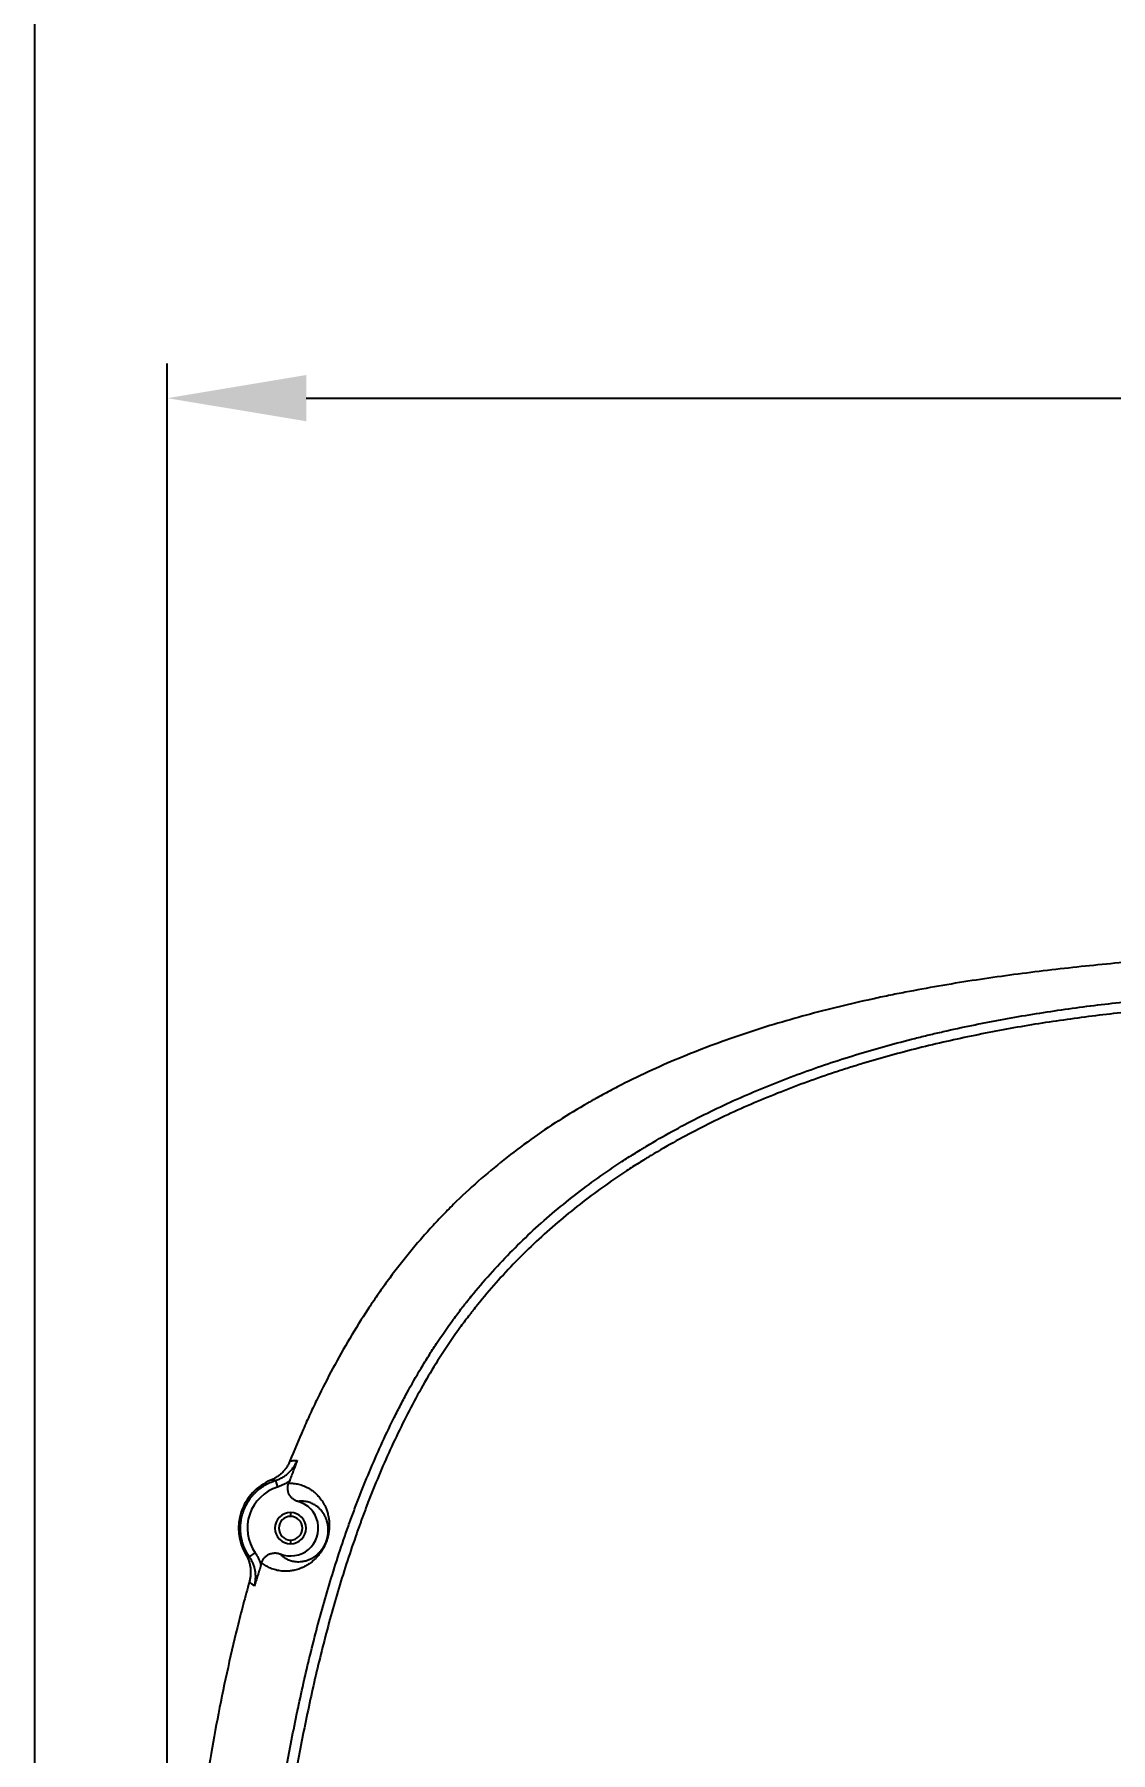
# Model space of a CAD drawing. Extents: x 2759 to 9191, y -64 to 2464.
# Drawn here: x 2896.6 to 3051.6, y 1766.4 to 2013.9 of the extents above; entities that cross this region are included whole.
import ezdxf

# ---------------------------------------------------------------- set-up
doc = ezdxf.new("R2010")
doc.units = 0
doc.header["$LTSCALE"] = 20
doc.header["$MEASUREMENT"] = 0
doc.layers.get('0').update_dxf_attribs({"linetype": 'CONTINUOUS'})
doc.layers.get('DEFPOINTS').update_dxf_attribs({"linetype": 'CONTINUOUS'})
doc.layers.add('6', color=6, linetype='CONTINUOUS')
doc.styles.get("Standard").update_dxf_attribs({"font": 'NanumGothic.ttf'})
doc.dimstyles.get("Standard").update_dxf_attribs({"dimtxt": 2.7, "dimasz": 2.5, "dimexe": 1.5, "dimexo": 1.5, "dimgap": 1.5, "dimtad": 1, "dimdec": 0, "dimlfac": 10, "dimzin": 0, "dimdsep": 46, "dimtxsty": 'Standard', "dimcen": 0, "dimclrt": 2, "dimadec": 0, "dimazin": 0, "dimtfac": 1, "dimtdec": 0, "dimtmove": 0, "dimatfit": 3, "dimfxl": 0, "dimtolj": 1, "dimtzin": 0, "dimarcsym": 0})

# ---------------------------------------------------------------- blocks, each defined once
blk = doc.blocks.new('*D41')
at = {"color": 3, "lineweight": -2}
for p, q in [((2915.78, 1685.19), (2915.78, 1966.5)), ((3600.37, 1685.19), (3600.37, 1966.5)), ((2935.78, 1961.5), (3580.37, 1961.5))]:
    blk.add_line(p, q, dxfattribs=at)
at = {"color": 3}
for points in [[(2935.78, 1964.83), (2935.78, 1958.17), (2915.78, 1961.5)], [(3580.37, 1964.83), (3580.37, 1958.17), (3600.37, 1961.5)]]:
    blk.add_solid(points, dxfattribs=at)
at = {"layer": 'DEFPOINTS', "color": 0}
for p in [(3600.37, 1961.5), (2915.78, 1683.69), (3600.37, 1683.69)]:
    blk.add_point(p, dxfattribs=at)
at = {"color": 2, "insert": (3258.08, 1985.11), "char_height": 25, "attachment_point": 5}
blk.add_mtext('\\A1;685', dxfattribs=at)

msp = doc.modelspace()

# ---------------------------------------------------------------- linework, layer by layer
at = {"color": 7, "linetype": 'Continuous'}
for p, q in [((2931.35, 1805.57), (2931.65, 1804.61)), ((2933.53, 1800.94), (2933.53, 1800.39)), ((2927.61, 1794.56), (2928.43, 1795.13)), ((2933.53, 1796.99), (2933.53, 1796.44))]:
    msp.add_line(p, q, dxfattribs=at)
for radius, start, end in [(7.48, 112.3522, 210.5285), (6.22, 107.5692, 214.8421), (4, 247.9014, 74.5737), (2.25, 90, 270), (1.7, 90, 270), (2.25, 270, 90), (1.7, 270, 90)]:
    msp.add_arc((2933.53, 1798.69), radius, start, end, dxfattribs=at)
for points, knots in [([(3060.73, 1880.8), (3057.48, 1880.55), (3054.24, 1880.28), (3047.77, 1879.65), (3044.54, 1879.3), (3038.09, 1878.51), (3034.87, 1878.07), (3030.05, 1877.33), (3028.44, 1877.06), (3025.24, 1876.51), (3023.64, 1876.21), (3021.24, 1875.75), (3020.45, 1875.59), (3019.25, 1875.34), (3018.85, 1875.26), (3018.05, 1875.09), (3016.06, 1874.66), (3014.08, 1874.2), (3010.93, 1873.44), (3009.36, 1873.03), (3006.23, 1872.18), (3004.68, 1871.74), (3000.04, 1870.33), (2996.98, 1869.3), (2992.44, 1867.6), (2990.94, 1867), (2987.95, 1865.76), (2986.47, 1865.11), (2983.53, 1863.74), (2982.07, 1863.03), (2979.9, 1861.91), (2979.18, 1861.53), (2978.1, 1860.94), (2977.74, 1860.74), (2977.21, 1860.44), (2977.03, 1860.34), (2976.67, 1860.14), (2975.07, 1859.23), (2973.51, 1858.28), (2970.77, 1856.53), (2969.43, 1855.62), (2966.8, 1853.74), (2965.51, 1852.77), (2962.98, 1850.77), (2961.75, 1849.74), (2959.33, 1847.6), (2958.15, 1846.5), (2956.43, 1844.8), (2955.86, 1844.22), (2954.74, 1843.05), (2954.18, 1842.46), (2953.09, 1841.25), (2952.55, 1840.64), (2951.75, 1839.71), (2951.49, 1839.4), (2950.97, 1838.77), (2950.71, 1838.45), (2949.41, 1836.86), (2948.41, 1835.56), (2947.2, 1833.9), (2946.96, 1833.57), (2946.49, 1832.9), (2945.78, 1831.89), (2945.09, 1830.87), (2943.75, 1828.82), (2942.88, 1827.44), (2941.21, 1824.63), (2940.41, 1823.2), (2938.86, 1820.32), (2938.12, 1818.86), (2937.23, 1817.02), (2937.05, 1816.65), (2936.7, 1815.91), (2936.18, 1814.79), (2935.67, 1813.67), (2934.68, 1811.42), (2934.05, 1809.91), (2933.44, 1808.38)], [0, 0, 0, 0, 0.0625, 0.0625, 0.125, 0.125, 0.1875, 0.1875, 0.21875, 0.21875, 0.25, 0.25, 0.265625, 0.265625, 0.273437, 0.273437, 0.28125, 0.3125, 0.3125, 0.34375, 0.34375, 0.375, 0.375, 0.4375, 0.4375, 0.46875, 0.46875, 0.5, 0.5, 0.53125, 0.53125, 0.546875, 0.546875, 0.554687, 0.554687, 0.558594, 0.558594, 0.5625, 0.59375, 0.59375, 0.625, 0.625, 0.65625, 0.65625, 0.6875, 0.6875, 0.71875, 0.71875, 0.734375, 0.734375, 0.75, 0.75, 0.765625, 0.765625, 0.773437, 0.773437, 0.78125, 0.78125, 0.8125, 0.8125, 0.820312, 0.820312, 0.828125, 0.84375, 0.84375, 0.875, 0.875, 0.90625, 0.90625, 0.9375, 0.9375, 0.945312, 0.945312, 0.953125, 0.96875, 0.96875, 1, 1, 1, 1]), ([(3060.73, 1492.22), (3057.93, 1492.43), (3055.15, 1492.69), (3049.6, 1493.31), (3046.84, 1493.66), (3041.33, 1494.46), (3038.59, 1494.91), (3033.13, 1495.92), (3030.41, 1496.48), (3025, 1497.71), (3022.31, 1498.38), (3016.95, 1499.85), (3014.29, 1500.66), (3010.32, 1501.97), (3009, 1502.42), (3006.37, 1503.37), (3005.06, 1503.86), (3003.1, 1504.63), (3002.12, 1505.02), (3001.14, 1505.43), (3000.66, 1505.63), (3000.49, 1505.7), (3000.17, 1505.84), (2998.71, 1506.46), (2997.27, 1507.1), (2994.72, 1508.29), (2992.2, 1509.51), (2988.5, 1511.47), (2986.08, 1512.86), (2983.69, 1514.3), (2982.5, 1515.04), (2980.17, 1516.57), (2979.01, 1517.36), (2976.73, 1518.98), (2975.61, 1519.82), (2973.94, 1521.11), (2973.11, 1521.77), (2972.16, 1522.55), (2971.75, 1522.89), (2971.48, 1523.12), (2971.35, 1523.23), (2970.14, 1524.26), (2969.09, 1525.2), (2967.04, 1527.11), (2966.04, 1528.08), (2964.09, 1530.07), (2963.14, 1531.09), (2961.29, 1533.16), (2960.39, 1534.22), (2958.64, 1536.38), (2957.79, 1537.48), (2956.15, 1539.72), (2955.36, 1540.86), (2954.2, 1542.6), (2953.82, 1543.19), (2953.08, 1544.38), (2952.72, 1544.97), (2952, 1546.18), (2951.65, 1546.78), (2950.95, 1548.01), (2950.61, 1548.62), (2950.19, 1549.4), (2950.11, 1549.55), (2949.94, 1549.87), (2949.86, 1550.02), (2949.61, 1550.49), (2949.12, 1551.43), (2948.64, 1552.37), (2947.71, 1554.26), (2947.1, 1555.52), (2945.94, 1558.07), (2945.38, 1559.35), (2943.77, 1563.22), (2942.77, 1565.82), (2940.9, 1571.08), (2940.04, 1573.73), (2938.43, 1579.06), (2937.68, 1581.75), (2936.28, 1587.16), (2935.64, 1589.89), (2934.89, 1593.31), (2934.66, 1594.34), (2934.45, 1595.37), (2934.31, 1596.06), (2934.24, 1596.4), (2933.89, 1598.12), (2933.62, 1599.5), (2932.85, 1603.62), (2932.37, 1606.38), (2931.49, 1611.89), (2931.08, 1614.64), (2929.96, 1622.91), (2929.34, 1628.42), (2928.54, 1636.69), (2928.3, 1639.45), (2927.87, 1644.97), (2927.68, 1647.73), (2927.17, 1656.01), (2926.7, 1667.06), (2926.55, 1678.11), (2926.55, 1689.17), (2926.62, 1694.7), (2926.93, 1705.76), (2927.17, 1711.29), (2927.67, 1719.6), (2927.87, 1722.37), (2928.3, 1727.91), (2928.54, 1730.68), (2929.07, 1736.22), (2929.36, 1738.99), (2929.84, 1743.14), (2930.01, 1744.53), (2930.35, 1747.3), (2930.54, 1748.69), (2931.48, 1755.62), (2932.35, 1761.14), (2933.9, 1769.36), (2934.45, 1772.09), (2935.65, 1777.54), (2936.29, 1780.25), (2937.68, 1785.65), (2938.43, 1788.33), (2940.05, 1793.68), (2940.92, 1796.34), (2941.97, 1799.31), (2942.09, 1799.64), (2942.33, 1800.3), (2942.45, 1800.63), (2942.82, 1801.62), (2943.56, 1803.59), (2944.34, 1805.53), (2945.96, 1809.4), (2947.11, 1811.93), (2948.66, 1815.05), (2948.98, 1815.67), (2949.62, 1816.9), (2949.94, 1817.52), (2950.93, 1819.35), (2951.62, 1820.56), (2952.69, 1822.36), (2953.05, 1822.95), (2953.79, 1824.13), (2954.17, 1824.72), (2955.32, 1826.47), (2956.12, 1827.62), (2957.37, 1829.32), (2957.79, 1829.88), (2958.33, 1830.58), (2958.44, 1830.72), (2958.66, 1831), (2958.98, 1831.41), (2960.19, 1832.93), (2961.33, 1834.26), (2963.19, 1836.34), (2964.14, 1837.36), (2966.09, 1839.34), (2967.08, 1840.31), (2969.11, 1842.2), (2970.15, 1843.12), (2972.26, 1844.92), (2973.34, 1845.79), (2975.53, 1847.5), (2976.64, 1848.33), (2978.91, 1849.95), (2980.06, 1850.74), (2981.82, 1851.89), (2982.7, 1852.46), (2983.75, 1853.1), (2984.2, 1853.38), (2984.5, 1853.56), (2984.65, 1853.65), (2986, 1854.47), (2987.22, 1855.17), (2989.67, 1856.52), (2992.14, 1857.83), (2994.64, 1859.05), (2998.42, 1860.81), (3000.97, 1861.91), (3006.13, 1863.94), (3008.74, 1864.89), (3014.02, 1866.64), (3016.68, 1867.44), (3020.72, 1868.56), (3022.07, 1868.92), (3024.1, 1869.43), (3024.78, 1869.6), (3025.8, 1869.84), (3026.14, 1869.92), (3026.82, 1870.08), (3028.53, 1870.48), (3030.24, 1870.85), (3032.3, 1871.27), (3032.99, 1871.41), (3034.36, 1871.68), (3035.05, 1871.81), (3038.5, 1872.45), (3041.26, 1872.9), (3046.8, 1873.71), (3049.57, 1874.07), (3053.75, 1874.53), (3055.14, 1874.67), (3057.93, 1874.93), (3059.33, 1875.05), (3060.73, 1875.16)], [0, 0, 0, 0, 0.015625, 0.015625, 0.03125, 0.03125, 0.046875, 0.046875, 0.0625, 0.0625, 0.078125, 0.078125, 0.09375, 0.09375, 0.101562, 0.101562, 0.109375, 0.109375, 0.113281, 0.115234, 0.115234, 0.116211, 0.116211, 0.117187, 0.125, 0.125, 0.132812, 0.140625, 0.148437, 0.148437, 0.15625, 0.15625, 0.164062, 0.164062, 0.171875, 0.171875, 0.175781, 0.177734, 0.178711, 0.178711, 0.179687, 0.179687, 0.1875, 0.1875, 0.195312, 0.195312, 0.203125, 0.203125, 0.210937, 0.210937, 0.21875, 0.21875, 0.226562, 0.226562, 0.230469, 0.230469, 0.234375, 0.234375, 0.238281, 0.238281, 0.242187, 0.242187, 0.243164, 0.243164, 0.244141, 0.244141, 0.246094, 0.25, 0.25, 0.257812, 0.257812, 0.265625, 0.265625, 0.28125, 0.28125, 0.296875, 0.296875, 0.3125, 0.3125, 0.328125, 0.328125, 0.332031, 0.333984, 0.333984, 0.335937, 0.335937, 0.34375, 0.34375, 0.359375, 0.359375, 0.375, 0.375, 0.40625, 0.40625, 0.421875, 0.421875, 0.4375, 0.4375, 0.46875, 0.5, 0.5, 0.53125, 0.53125, 0.5625, 0.5625, 0.578125, 0.578125, 0.59375, 0.59375, 0.609375, 0.609375, 0.617187, 0.617187, 0.625, 0.625, 0.65625, 0.65625, 0.671875, 0.671875, 0.6875, 0.6875, 0.703125, 0.703125, 0.71875, 0.71875, 0.720703, 0.720703, 0.722656, 0.722656, 0.726562, 0.734375, 0.734375, 0.75, 0.75, 0.753906, 0.753906, 0.757812, 0.757812, 0.765625, 0.765625, 0.769531, 0.769531, 0.773437, 0.773437, 0.78125, 0.78125, 0.785156, 0.785156, 0.786133, 0.786133, 0.787109, 0.789062, 0.796875, 0.796875, 0.804687, 0.804687, 0.8125, 0.8125, 0.820312, 0.820312, 0.828125, 0.828125, 0.835937, 0.835937, 0.84375, 0.84375, 0.847656, 0.849609, 0.850586, 0.850586, 0.851562, 0.851562, 0.859375, 0.859375, 0.867187, 0.875, 0.875, 0.890625, 0.890625, 0.90625, 0.90625, 0.921875, 0.921875, 0.929687, 0.929687, 0.933594, 0.933594, 0.935547, 0.935547, 0.9375, 0.945312, 0.945312, 0.949219, 0.949219, 0.953125, 0.953125, 0.96875, 0.96875, 0.984375, 0.984375, 0.992187, 0.992187, 1, 1, 1, 1]), ([(3060.84, 1873.66), (3058.07, 1873.45), (3055.31, 1873.19), (3049.79, 1872.58), (3047.04, 1872.23), (3041.57, 1871.44), (3038.84, 1870.99), (3033.39, 1869.98), (3030.68, 1869.43), (3025.28, 1868.2), (3022.59, 1867.53), (3018.58, 1866.42), (3017.24, 1866.03), (3015.57, 1865.53), (3015.24, 1865.42), (3014.58, 1865.22), (3013.58, 1864.91), (3012.59, 1864.59), (3009.29, 1863.49), (3006.68, 1862.55), (3001.53, 1860.52), (2998.98, 1859.43), (2995.22, 1857.67), (2992.73, 1856.46), (2990.28, 1855.16), (2987.84, 1853.81), (2986.64, 1853.12), (2985.29, 1852.31), (2985.14, 1852.21), (2984.85, 1852.03), (2984.4, 1851.76), (2983.37, 1851.12), (2982.49, 1850.55), (2980.75, 1849.41), (2979.61, 1848.63), (2977.36, 1847.02), (2976.26, 1846.19), (2974.09, 1844.5), (2973.03, 1843.63), (2970.94, 1841.84), (2969.91, 1840.93), (2967.9, 1839.05), (2966.92, 1838.08), (2964.99, 1836.11), (2964.05, 1835.1), (2962.22, 1833.02), (2961.32, 1831.96), (2960.23, 1830.6), (2960.01, 1830.33), (2959.69, 1829.92), (2959.58, 1829.78), (2959.36, 1829.5), (2958.83, 1828.81), (2958.31, 1828.11), (2957.08, 1826.42), (2956.3, 1825.27), (2954.78, 1822.95), (2954.05, 1821.78), (2952.65, 1819.4), (2951.98, 1818.2), (2950.68, 1815.77), (2950.05, 1814.54), (2948.22, 1810.83), (2947.09, 1808.31), (2945.49, 1804.47), (2944.72, 1802.54), (2943.99, 1800.58), (2943.7, 1799.77), (2943.64, 1799.6), (2943.52, 1799.27), (2943.34, 1798.78), (2943.17, 1798.29), (2942.13, 1795.34), (2941.27, 1792.7), (2939.69, 1787.4), (2938.95, 1784.73), (2937.59, 1779.38), (2936.95, 1776.69), (2935.78, 1771.29), (2935.23, 1768.58), (2934.22, 1763.14), (2933.52, 1759.05), (2932.78, 1754.26), (2932.44, 1751.85), (2932.3, 1750.82), (2932.2, 1750.14), (2932.16, 1749.79), (2931.74, 1746.7), (2931.06, 1741.2), (2930.49, 1735.71), (2929.96, 1730.22), (2929.72, 1727.47), (2929.3, 1721.98), (2929.11, 1719.23), (2928.61, 1711), (2928.38, 1705.51), (2928.07, 1694.54), (2928, 1689.06), (2928, 1678.1), (2928.08, 1672.62), (2928.39, 1661.66), (2928.62, 1656.19), (2929.12, 1647.98), (2929.31, 1645.24), (2929.74, 1639.77), (2929.97, 1637.03), (2930.76, 1628.83), (2931.37, 1623.36), (2932.48, 1615.17), (2932.88, 1612.44), (2933.75, 1606.97), (2934.22, 1604.25), (2934.98, 1600.15), (2935.24, 1598.79), (2935.59, 1597.08), (2935.66, 1596.74), (2935.8, 1596.06), (2936.01, 1595.04), (2936.81, 1591.3), (2937.6, 1587.92), (2938.98, 1582.55), (2939.71, 1579.88), (2941.3, 1574.59), (2942.15, 1571.96), (2943.99, 1566.75), (2944.97, 1564.16), (2946.57, 1560.33), (2947.67, 1557.78), (2948.85, 1555.27), (2949.77, 1553.39), (2950.24, 1552.46), (2950.81, 1551.37), (2951.05, 1550.91), (2951.22, 1550.6), (2951.3, 1550.44), (2952.05, 1549.06), (2952.73, 1547.84), (2953.79, 1546.04), (2954.15, 1545.45), (2954.88, 1544.27), (2955.26, 1543.69), (2956.4, 1541.95), (2957.18, 1540.82), (2958.8, 1538.59), (2959.64, 1537.5), (2961.37, 1535.36), (2962.26, 1534.31), (2964.08, 1532.25), (2965.02, 1531.24), (2966.95, 1529.26), (2967.94, 1528.29), (2969.97, 1526.39), (2971.02, 1525.47), (2972.21, 1524.44), (2972.35, 1524.33), (2972.62, 1524.11), (2972.75, 1523.99), (2973.15, 1523.66), (2973.96, 1522.99), (2974.78, 1522.34), (2976.43, 1521.05), (2977.55, 1520.22), (2979.81, 1518.61), (2980.95, 1517.83), (2983.27, 1516.31), (2984.44, 1515.58), (2986.82, 1514.16), (2989.22, 1512.78), (2992.89, 1510.83), (2995.39, 1509.62), (2997.91, 1508.45), (2999.19, 1507.88), (3000.63, 1507.26), (3000.79, 1507.19), (3001.11, 1507.06), (3001.27, 1506.99), (3001.76, 1506.79), (3002.73, 1506.39), (3003.7, 1506), (3005.64, 1505.24), (3006.94, 1504.75), (3009.55, 1503.81), (3010.86, 1503.36), (3014.8, 1502.06), (3017.44, 1501.27), (3022.75, 1499.81), (3025.42, 1499.14), (3030.78, 1497.93), (3033.48, 1497.38), (3038.89, 1496.38), (3041.61, 1495.93), (3047.07, 1495.14), (3049.81, 1494.79), (3055.31, 1494.18), (3058.07, 1493.93), (3060.84, 1493.71)], [0, 0, 0, 0, 0.015625, 0.015625, 0.03125, 0.03125, 0.046875, 0.046875, 0.0625, 0.0625, 0.078125, 0.078125, 0.085938, 0.085938, 0.087891, 0.087891, 0.089844, 0.09375, 0.09375, 0.109375, 0.109375, 0.125, 0.125, 0.132812, 0.140625, 0.140625, 0.148437, 0.148437, 0.149414, 0.149414, 0.150391, 0.152344, 0.15625, 0.15625, 0.164062, 0.164062, 0.171875, 0.171875, 0.179687, 0.179687, 0.1875, 0.1875, 0.195312, 0.195312, 0.203125, 0.203125, 0.210938, 0.210938, 0.212891, 0.212891, 0.213867, 0.213867, 0.214844, 0.21875, 0.21875, 0.226563, 0.226563, 0.234375, 0.234375, 0.242188, 0.242188, 0.25, 0.25, 0.265625, 0.265625, 0.273438, 0.277344, 0.277344, 0.27832, 0.27832, 0.279297, 0.28125, 0.28125, 0.296875, 0.296875, 0.3125, 0.3125, 0.328125, 0.328125, 0.34375, 0.34375, 0.359375, 0.367188, 0.371094, 0.373047, 0.373047, 0.375, 0.375, 0.390625, 0.40625, 0.40625, 0.421875, 0.421875, 0.4375, 0.4375, 0.46875, 0.46875, 0.5, 0.5, 0.53125, 0.53125, 0.5625, 0.5625, 0.578125, 0.578125, 0.59375, 0.59375, 0.625, 0.625, 0.640625, 0.640625, 0.65625, 0.65625, 0.664063, 0.664063, 0.666016, 0.666016, 0.667969, 0.671875, 0.6875, 0.6875, 0.703125, 0.703125, 0.71875, 0.71875, 0.734375, 0.734375, 0.742188, 0.75, 0.75, 0.753906, 0.755859, 0.756836, 0.756836, 0.757813, 0.757813, 0.765625, 0.765625, 0.769531, 0.769531, 0.773438, 0.773438, 0.78125, 0.78125, 0.789063, 0.789063, 0.796875, 0.796875, 0.804688, 0.804688, 0.8125, 0.8125, 0.820313, 0.820313, 0.821289, 0.821289, 0.822266, 0.822266, 0.824219, 0.828125, 0.828125, 0.835938, 0.835938, 0.84375, 0.84375, 0.851563, 0.851563, 0.859375, 0.867188, 0.875, 0.875, 0.882813, 0.882813, 0.883789, 0.883789, 0.884766, 0.884766, 0.886719, 0.890625, 0.890625, 0.898438, 0.898438, 0.90625, 0.90625, 0.921875, 0.921875, 0.9375, 0.9375, 0.953125, 0.953125, 0.96875, 0.96875, 0.984375, 0.984375, 1, 1, 1, 1]), ([(2933.44, 1808.38), (2933.38, 1808.23), (2933.31, 1808.07), (2933.15, 1807.78), (2932.98, 1807.49), (2932.79, 1807.22), (2932.65, 1807.06), (2932.63, 1807.03), (2932.57, 1806.96), (2932.55, 1806.93), (2932.46, 1806.84), (2932.4, 1806.78), (2932.23, 1806.6), (2931.98, 1806.37), (2931.71, 1806.17), (2931.5, 1806.03), (2931.43, 1805.99), (2931.29, 1805.9), (2931.22, 1805.86), (2930.99, 1805.74), (2930.84, 1805.67), (2930.68, 1805.61)], [0, 0, 0, 0, 0.125, 0.125, 0.25, 0.375, 0.375, 0.40625, 0.40625, 0.4375, 0.4375, 0.5, 0.5, 0.625, 0.75, 0.75, 0.8125, 0.8125, 0.875, 0.875, 1, 1, 1, 1]), ([(2931.35, 1805.57), (2931.53, 1805.62), (2931.7, 1805.69), (2932.03, 1805.83), (2932.2, 1805.92), (2932.51, 1806.1), (2932.66, 1806.2), (2932.85, 1806.34), (2932.89, 1806.36), (2932.96, 1806.42), (2933.07, 1806.51), (2933.17, 1806.6), (2933.37, 1806.78), (2933.5, 1806.91), (2933.74, 1807.19), (2933.85, 1807.33), (2933.98, 1807.52), (2934.01, 1807.56), (2934.06, 1807.63), (2934.13, 1807.75), (2934.2, 1807.87), (2934.33, 1808.11), (2934.41, 1808.28), (2934.48, 1808.45)], [0, 0, 0, 0, 0.125, 0.125, 0.25, 0.25, 0.375, 0.375, 0.40625, 0.40625, 0.4375, 0.5, 0.5, 0.625, 0.625, 0.75, 0.75, 0.78125, 0.78125, 0.8125, 0.875, 0.875, 1, 1, 1, 1]), ([(2934.48, 1808.45), (2934.48, 1808.44), (2934.47, 1808.42), (2934.46, 1808.39), (2934.44, 1808.35), (2934.4, 1808.24), (2934.37, 1808.15), (2934.3, 1807.97), (2934.26, 1807.85), (2934.13, 1807.49), (2934.04, 1807.25), (2933.92, 1806.94), (2933.9, 1806.88), (2933.85, 1806.75), (2933.83, 1806.69), (2933.76, 1806.5), (2933.71, 1806.38), (2933.61, 1806.12), (2933.57, 1806), (2933.47, 1805.74), (2933.42, 1805.61), (2933.37, 1805.48)], [0, 0, 0, 0, 0.015625, 0.015625, 0.03125, 0.0625, 0.125, 0.125, 0.25, 0.25, 0.5, 0.5, 0.5625, 0.5625, 0.625, 0.625, 0.75, 0.75, 0.875, 0.875, 1, 1, 1, 1]), ([(2933.44, 1808.38), (2933.53, 1808.4), (2933.62, 1808.4), (2933.8, 1808.42), (2933.89, 1808.43), (2934.15, 1808.44), (2934.31, 1808.45), (2934.48, 1808.45)], [0, 0, 0, 0, 0.25, 0.25, 0.5, 0.5, 1, 1, 1, 1]), ([(2927.61, 1794.56), (2927.45, 1794.8), (2927.3, 1795.04), (2927.03, 1795.53), (2926.92, 1795.79), (2926.76, 1796.18), (2926.71, 1796.31), (2926.65, 1796.51), (2926.63, 1796.58), (2926.59, 1796.71), (2926.57, 1796.78), (2926.48, 1797.12), (2926.42, 1797.4), (2926.35, 1797.96), (2926.32, 1798.23), (2926.31, 1798.66), (2926.31, 1798.8), (2926.32, 1799.01), (2926.32, 1799.08), (2926.33, 1799.22), (2926.34, 1799.29), (2926.37, 1799.64), (2926.41, 1799.92), (2926.53, 1800.47), (2926.61, 1800.74), (2926.74, 1801.14), (2926.79, 1801.27), (2926.87, 1801.47), (2926.9, 1801.53), (2926.96, 1801.66), (2926.98, 1801.73), (2927.14, 1802.05), (2927.41, 1802.54), (2927.73, 1802.99), (2928, 1803.32), (2928.09, 1803.43), (2928.21, 1803.56), (2928.23, 1803.59), (2928.28, 1803.64), (2928.35, 1803.72), (2928.43, 1803.79), (2928.68, 1804.04), (2929.1, 1804.41), (2929.57, 1804.72), (2929.87, 1804.91), (2929.93, 1804.94), (2930.05, 1805.01), (2930.11, 1805.04), (2930.3, 1805.14), (2930.43, 1805.2), (2930.82, 1805.38), (2931.08, 1805.48), (2931.35, 1805.57)], [0, 0, 0, 0, 0.0625, 0.0625, 0.125, 0.125, 0.15625, 0.15625, 0.171875, 0.171875, 0.1875, 0.1875, 0.25, 0.25, 0.3125, 0.3125, 0.34375, 0.34375, 0.359375, 0.359375, 0.375, 0.375, 0.4375, 0.4375, 0.5, 0.5, 0.53125, 0.53125, 0.546875, 0.546875, 0.5625, 0.5625, 0.625, 0.6875, 0.6875, 0.71875, 0.71875, 0.726563, 0.726563, 0.734375, 0.75, 0.75, 0.8125, 0.875, 0.875, 0.890625, 0.890625, 0.90625, 0.90625, 0.9375, 0.9375, 1, 1, 1, 1]), ([(2933.26, 1805.18), (2933.37, 1805.18), (2933.49, 1805.18), (2933.73, 1805.17), (2933.84, 1805.16), (2934.08, 1805.14), (2934.2, 1805.12), (2934.44, 1805.08), (2934.56, 1805.06), (2934.81, 1805), (2934.93, 1804.97), (2935.19, 1804.89), (2935.31, 1804.84), (2935.57, 1804.74), (2935.7, 1804.68), (2935.97, 1804.55), (2936.11, 1804.48), (2936.31, 1804.35), (2936.38, 1804.31), (2936.52, 1804.21), (2936.59, 1804.17), (2936.8, 1804.01), (2936.94, 1803.9), (2937.16, 1803.7), (2937.23, 1803.63), (2937.37, 1803.49), (2937.45, 1803.41), (2937.59, 1803.25), (2937.67, 1803.17), (2937.81, 1802.98), (2937.88, 1802.89), (2938.03, 1802.68), (2938.1, 1802.57), (2938.25, 1802.34), (2938.32, 1802.21), (2938.46, 1801.94), (2938.53, 1801.79), (2938.63, 1801.55), (2938.66, 1801.47), (2938.72, 1801.3), (2938.76, 1801.21), (2938.82, 1801.02), (2938.85, 1800.92), (2938.9, 1800.71), (2938.93, 1800.6), (2938.97, 1800.42), (2938.98, 1800.36), (2939, 1800.24), (2939.01, 1800.17), (2939.03, 1800.04), (2939.04, 1799.97), (2939.06, 1799.83), (2939.07, 1799.75), (2939.08, 1799.64), (2939.08, 1799.6), (2939.09, 1799.52), (2939.09, 1799.48), (2939.1, 1799.35), (2939.1, 1799.26), (2939.1, 1799.07), (2939.1, 1798.98), (2939.1, 1798.82), (2939.09, 1798.76), (2939.09, 1798.65), (2939.08, 1798.59), (2939.07, 1798.47), (2939.07, 1798.41), (2939.05, 1798.27), (2939.04, 1798.2), (2939.02, 1798.06), (2939.01, 1797.98), (2938.99, 1797.88), (2938.99, 1797.86), (2938.98, 1797.82), (2938.98, 1797.8), (2938.96, 1797.73), (2938.95, 1797.69), (2938.93, 1797.6), (2938.92, 1797.55), (2938.9, 1797.46), (2938.89, 1797.41), (2938.87, 1797.35), (2938.87, 1797.33), (2938.86, 1797.31), (2938.85, 1797.27), (2938.84, 1797.23), (2938.82, 1797.15), (2938.8, 1797.1), (2938.77, 1797.02), (2938.76, 1796.99), (2938.75, 1796.93), (2938.72, 1796.85), (2938.69, 1796.77), (2938.66, 1796.69), (2938.65, 1796.66), (2938.63, 1796.62), (2938.62, 1796.59), (2938.61, 1796.58), (2938.59, 1796.51), (2938.57, 1796.47), (2938.53, 1796.37), (2938.51, 1796.33), (2938.48, 1796.26), (2938.47, 1796.24), (2938.45, 1796.19), (2938.44, 1796.17), (2938.41, 1796.11), (2938.39, 1796.07), (2938.35, 1795.99), (2938.33, 1795.96), (2938.27, 1795.85), (2938.23, 1795.78), (2938.18, 1795.69), (2938.16, 1795.66), (2938.13, 1795.6), (2938.11, 1795.57), (2938.06, 1795.48), (2938.02, 1795.43), (2937.96, 1795.33), (2937.92, 1795.28), (2937.86, 1795.19), (2937.83, 1795.15), (2937.77, 1795.06), (2937.74, 1795.02), (2937.64, 1794.9), (2937.59, 1794.83), (2937.5, 1794.73), (2937.47, 1794.69), (2937.42, 1794.63), (2937.39, 1794.6), (2937.31, 1794.51), (2937.25, 1794.45), (2937.15, 1794.35), (2937.1, 1794.29), (2936.95, 1794.15), (2936.85, 1794.06), (2936.66, 1793.9), (2936.57, 1793.83), (2936.4, 1793.7), (2936.31, 1793.63), (2936.14, 1793.52), (2936.06, 1793.46), (2935.9, 1793.37), (2935.82, 1793.32), (2935.67, 1793.23), (2935.59, 1793.19), (2935.45, 1793.12), (2935.37, 1793.08), (2935.23, 1793.02), (2935.16, 1792.99), (2934.96, 1792.9), (2934.83, 1792.85), (2934.58, 1792.77), (2934.45, 1792.73), (2934.22, 1792.66), (2934.1, 1792.64), (2933.88, 1792.59), (2933.77, 1792.57), (2933.56, 1792.54), (2933.46, 1792.53), (2933.26, 1792.51), (2933.17, 1792.5), (2932.88, 1792.49), (2932.71, 1792.49), (2932.37, 1792.51), (2932.21, 1792.52), (2931.9, 1792.56), (2931.76, 1792.59), (2931.48, 1792.65), (2931.34, 1792.69), (2931.09, 1792.76), (2930.96, 1792.81), (2930.73, 1792.9), (2930.62, 1792.94), (2930.4, 1793.05), (2930.29, 1793.1), (2930.09, 1793.21), (2929.9, 1793.32), (2929.62, 1793.51), (2929.44, 1793.64), (2929.36, 1793.71)], [0, 0, 0, 0, 0.03125, 0.03125, 0.0625, 0.0625, 0.09375, 0.09375, 0.125, 0.125, 0.15625, 0.15625, 0.1875, 0.1875, 0.21875, 0.21875, 0.25, 0.25, 0.265625, 0.265625, 0.28125, 0.28125, 0.3125, 0.3125, 0.328125, 0.328125, 0.34375, 0.34375, 0.359375, 0.359375, 0.375, 0.375, 0.390625, 0.390625, 0.40625, 0.40625, 0.421875, 0.421875, 0.429688, 0.429688, 0.4375, 0.4375, 0.445313, 0.445313, 0.453125, 0.453125, 0.457031, 0.457031, 0.460938, 0.460938, 0.464844, 0.464844, 0.46875, 0.46875, 0.470703, 0.470703, 0.472656, 0.472656, 0.476563, 0.476563, 0.480469, 0.480469, 0.482422, 0.482422, 0.484375, 0.484375, 0.486328, 0.486328, 0.488281, 0.488281, 0.490234, 0.490234, 0.490723, 0.490723, 0.491211, 0.491211, 0.492188, 0.492188, 0.493164, 0.493164, 0.494141, 0.494141, 0.494385, 0.494385, 0.494629, 0.495117, 0.495117, 0.496094, 0.496094, 0.496582, 0.496582, 0.49707, 0.498047, 0.498047, 0.498535, 0.498779, 0.498779, 0.499023, 0.499023, 0.5, 0.5, 0.500977, 0.500977, 0.501465, 0.501465, 0.501953, 0.501953, 0.50293, 0.50293, 0.503906, 0.503906, 0.505859, 0.505859, 0.506836, 0.506836, 0.507813, 0.507813, 0.509766, 0.509766, 0.511719, 0.511719, 0.513672, 0.513672, 0.515625, 0.515625, 0.519531, 0.519531, 0.521484, 0.521484, 0.523438, 0.523438, 0.527344, 0.527344, 0.53125, 0.53125, 0.539063, 0.539063, 0.546875, 0.546875, 0.554688, 0.554688, 0.5625, 0.5625, 0.570313, 0.570313, 0.578125, 0.578125, 0.585938, 0.585938, 0.59375, 0.59375, 0.609375, 0.609375, 0.625, 0.625, 0.640625, 0.640625, 0.65625, 0.65625, 0.671875, 0.671875, 0.6875, 0.6875, 0.71875, 0.71875, 0.75, 0.75, 0.78125, 0.78125, 0.8125, 0.8125, 0.84375, 0.84375, 0.875, 0.875, 0.90625, 0.90625, 0.9375, 0.96875, 1, 1, 1, 1]), ([(2931.35, 1805.57), (2931.25, 1805.58), (2931.14, 1805.59), (2930.97, 1805.6), (2930.92, 1805.6), (2930.8, 1805.61), (2930.75, 1805.61), (2930.68, 1805.61)], [0, 0, 0, 0, 0.5, 0.5, 0.75, 0.75, 1, 1, 1, 1]), ([(2934.59, 1802.54), (2934.53, 1802.56), (2934.4, 1802.6), (2934.21, 1802.69), (2934.09, 1802.76), (2934, 1802.82), (2933.97, 1802.84), (2933.91, 1802.88), (2933.89, 1802.9), (2933.81, 1802.97), (2933.7, 1803.06), (2933.61, 1803.16), (2933.55, 1803.24), (2933.52, 1803.27), (2933.48, 1803.33), (2933.46, 1803.36), (2933.41, 1803.44), (2933.34, 1803.56), (2933.28, 1803.69), (2933.24, 1803.79), (2933.23, 1803.82), (2933.21, 1803.89), (2933.2, 1803.92), (2933.17, 1804.02), (2933.15, 1804.16), (2933.13, 1804.29), (2933.12, 1804.43), (2933.12, 1804.5), (2933.13, 1804.64), (2933.14, 1804.78), (2933.19, 1804.98), (2933.23, 1805.12), (2933.26, 1805.18)], [0, 0, 0, 0, 0.0625, 0.125, 0.1875, 0.1875, 0.21875, 0.21875, 0.25, 0.25, 0.3125, 0.375, 0.375, 0.40625, 0.40625, 0.4375, 0.4375, 0.5, 0.5625, 0.5625, 0.59375, 0.59375, 0.625, 0.625, 0.6875, 0.75, 0.75, 0.8125, 0.8125, 0.875, 0.9375, 1, 1, 1, 1]), ([(2932.03, 1794.98), (2932.13, 1794.87), (2932.24, 1794.77), (2932.43, 1794.62), (2932.49, 1794.57), (2932.62, 1794.47), (2932.69, 1794.43), (2932.83, 1794.34), (2932.91, 1794.3), (2933.07, 1794.21), (2933.15, 1794.18), (2933.32, 1794.1), (2933.42, 1794.07), (2933.61, 1794.01), (2933.71, 1793.98), (2933.92, 1793.93), (2934.04, 1793.91), (2934.28, 1793.88), (2934.4, 1793.87), (2934.67, 1793.86), (2934.81, 1793.86), (2935.03, 1793.88), (2935.11, 1793.89), (2935.27, 1793.91), (2935.35, 1793.93), (2935.53, 1793.96), (2935.61, 1793.98), (2935.8, 1794.03), (2935.89, 1794.06), (2936.04, 1794.12), (2936.09, 1794.14), (2936.17, 1794.17), (2936.19, 1794.18), (2936.25, 1794.2), (2936.27, 1794.21), (2936.35, 1794.25), (2936.41, 1794.28), (2936.52, 1794.33), (2936.58, 1794.36), (2936.7, 1794.43), (2936.76, 1794.46), (2936.88, 1794.54), (2936.94, 1794.58), (2937.07, 1794.68), (2937.14, 1794.72), (2937.28, 1794.83), (2937.35, 1794.89), (2937.46, 1794.99), (2937.5, 1795.03), (2937.58, 1795.1), (2937.62, 1795.14), (2937.7, 1795.23), (2937.74, 1795.27), (2937.8, 1795.34), (2937.82, 1795.37), (2937.87, 1795.42), (2937.89, 1795.45), (2937.96, 1795.53), (2938.01, 1795.59), (2938.08, 1795.69), (2938.1, 1795.73), (2938.15, 1795.8), (2938.18, 1795.84), (2938.24, 1795.92), (2938.26, 1795.97), (2938.31, 1796.04), (2938.32, 1796.06), (2938.35, 1796.12), (2938.37, 1796.14), (2938.4, 1796.2), (2938.41, 1796.23), (2938.45, 1796.29), (2938.46, 1796.32), (2938.48, 1796.37), (2938.49, 1796.38), (2938.5, 1796.4), (2938.5, 1796.4), (2938.52, 1796.43), (2938.52, 1796.45), (2938.55, 1796.51), (2938.57, 1796.55), (2938.6, 1796.62), (2938.61, 1796.64), (2938.62, 1796.68), (2938.63, 1796.69), (2938.64, 1796.72), (2938.65, 1796.75), (2938.67, 1796.79), (2938.68, 1796.83), (2938.69, 1796.84), (2938.7, 1796.87), (2938.7, 1796.88), (2938.71, 1796.91), (2938.71, 1796.93), (2938.72, 1796.95), (2938.73, 1796.97), (2938.74, 1797.01), (2938.76, 1797.06), (2938.77, 1797.11), (2938.78, 1797.15), (2938.79, 1797.16), (2938.79, 1797.19), (2938.8, 1797.2), (2938.8, 1797.22), (2938.81, 1797.23), (2938.81, 1797.26), (2938.82, 1797.29), (2938.83, 1797.32), (2938.85, 1797.39), (2938.85, 1797.43), (2938.87, 1797.5), (2938.88, 1797.54), (2938.89, 1797.59), (2938.89, 1797.61), (2938.9, 1797.64), (2938.9, 1797.66), (2938.91, 1797.71), (2938.91, 1797.74), (2938.92, 1797.8), (2938.92, 1797.83), (2938.93, 1797.91), (2938.94, 1797.96), (2938.95, 1798.04), (2938.95, 1798.06), (2938.95, 1798.11), (2938.95, 1798.13), (2938.96, 1798.2), (2938.96, 1798.24), (2938.96, 1798.37), (2938.96, 1798.44), (2938.96, 1798.59), (2938.96, 1798.65), (2938.95, 1798.78), (2938.94, 1798.84), (2938.93, 1798.95), (2938.92, 1799.01), (2938.91, 1799.12), (2938.9, 1799.17), (2938.88, 1799.26), (2938.88, 1799.31), (2938.86, 1799.4), (2938.85, 1799.44), (2938.83, 1799.53), (2938.81, 1799.57), (2938.78, 1799.69), (2938.76, 1799.77), (2938.71, 1799.91), (2938.69, 1799.98), (2938.64, 1800.11), (2938.61, 1800.17), (2938.56, 1800.28), (2938.53, 1800.34), (2938.45, 1800.5), (2938.4, 1800.6), (2938.32, 1800.74), (2938.29, 1800.78), (2938.23, 1800.87), (2938.21, 1800.91), (2938.12, 1801.03), (2938.07, 1801.1), (2937.96, 1801.24), (2937.9, 1801.3), (2937.79, 1801.42), (2937.73, 1801.48), (2937.57, 1801.64), (2937.46, 1801.73), (2937.24, 1801.89), (2937.14, 1801.97), (2936.93, 1802.1), (2936.82, 1802.15), (2936.62, 1802.25), (2936.52, 1802.3), (2936.33, 1802.37), (2936.23, 1802.4), (2936.04, 1802.46), (2935.95, 1802.48), (2935.77, 1802.52), (2935.68, 1802.53), (2935.5, 1802.56), (2935.42, 1802.56), (2935.25, 1802.57), (2935.16, 1802.58), (2935, 1802.58), (2934.92, 1802.57), (2934.75, 1802.56), (2934.67, 1802.55), (2934.59, 1802.54)], [0, 0, 0, 0, 0.0625, 0.0625, 0.09375, 0.09375, 0.125, 0.125, 0.15625, 0.15625, 0.1875, 0.1875, 0.21875, 0.21875, 0.25, 0.25, 0.28125, 0.28125, 0.3125, 0.3125, 0.34375, 0.34375, 0.359375, 0.359375, 0.375, 0.375, 0.390625, 0.390625, 0.40625, 0.40625, 0.414062, 0.414062, 0.417969, 0.417969, 0.421875, 0.421875, 0.429687, 0.429687, 0.4375, 0.4375, 0.445312, 0.445312, 0.453125, 0.453125, 0.460937, 0.460937, 0.46875, 0.46875, 0.472656, 0.472656, 0.476562, 0.476562, 0.480469, 0.480469, 0.482422, 0.482422, 0.484375, 0.484375, 0.488281, 0.488281, 0.490234, 0.490234, 0.492187, 0.492187, 0.494141, 0.494141, 0.495117, 0.495117, 0.496094, 0.496094, 0.49707, 0.49707, 0.498047, 0.498047, 0.498291, 0.498291, 0.498535, 0.498535, 0.499023, 0.499023, 0.5, 0.5, 0.500488, 0.500488, 0.500732, 0.500732, 0.500977, 0.501465, 0.501465, 0.501709, 0.501709, 0.501953, 0.501953, 0.502197, 0.502197, 0.502441, 0.502441, 0.50293, 0.503418, 0.503418, 0.503662, 0.503662, 0.503906, 0.503906, 0.50415, 0.50415, 0.504395, 0.504883, 0.504883, 0.505859, 0.505859, 0.506836, 0.506836, 0.507324, 0.507324, 0.507812, 0.507812, 0.508789, 0.508789, 0.509766, 0.509766, 0.511719, 0.511719, 0.512695, 0.512695, 0.513672, 0.513672, 0.515625, 0.515625, 0.519531, 0.519531, 0.523437, 0.523437, 0.527344, 0.527344, 0.53125, 0.53125, 0.535156, 0.535156, 0.539062, 0.539062, 0.542969, 0.542969, 0.546875, 0.546875, 0.554687, 0.554687, 0.5625, 0.5625, 0.570312, 0.570312, 0.578125, 0.578125, 0.59375, 0.59375, 0.601562, 0.601562, 0.609375, 0.609375, 0.625, 0.625, 0.640625, 0.640625, 0.65625, 0.65625, 0.6875, 0.6875, 0.71875, 0.71875, 0.75, 0.75, 0.78125, 0.78125, 0.8125, 0.8125, 0.84375, 0.84375, 0.875, 0.875, 0.90625, 0.90625, 0.9375, 0.9375, 0.96875, 0.96875, 1, 1, 1, 1]), ([(2927.09, 1794.89), (2927.17, 1794.74), (2927.25, 1794.59), (2927.39, 1794.29), (2927.45, 1794.13), (2927.56, 1793.81), (2927.61, 1793.65), (2927.66, 1793.45), (2927.67, 1793.41), (2927.68, 1793.32), (2927.69, 1793.28), (2927.72, 1793.16), (2927.73, 1793.07), (2927.76, 1792.82), (2927.79, 1792.49), (2927.78, 1792.15), (2927.76, 1791.9), (2927.76, 1791.82), (2927.74, 1791.65), (2927.72, 1791.57), (2927.68, 1791.31), (2927.64, 1791.15), (2927.6, 1790.99)], [0, 0, 0, 0, 0.125, 0.125, 0.25, 0.25, 0.375, 0.375, 0.40625, 0.40625, 0.4375, 0.4375, 0.5, 0.5, 0.625, 0.75, 0.75, 0.8125, 0.8125, 0.875, 0.875, 1, 1, 1, 1]), ([(2927.09, 1794.89), (2927.13, 1794.85), (2927.18, 1794.82), (2927.26, 1794.76), (2927.31, 1794.74), (2927.44, 1794.66), (2927.52, 1794.61), (2927.61, 1794.56)], [0, 0, 0, 0, 0.25, 0.25, 0.5, 0.5, 1, 1, 1, 1]), ([(2929.36, 1793.71), (2929.38, 1793.77), (2929.43, 1793.91), (2929.52, 1794.09), (2929.59, 1794.21), (2929.65, 1794.3), (2929.67, 1794.32), (2929.71, 1794.38), (2929.73, 1794.41), (2929.8, 1794.48), (2929.9, 1794.58), (2930, 1794.67), (2930.08, 1794.74), (2930.11, 1794.76), (2930.17, 1794.8), (2930.2, 1794.82), (2930.29, 1794.87), (2930.41, 1794.94), (2930.54, 1794.99), (2930.63, 1795.02), (2930.67, 1795.03), (2930.73, 1795.05), (2930.77, 1795.06), (2930.87, 1795.09), (2931.01, 1795.11), (2931.14, 1795.12), (2931.25, 1795.13), (2931.28, 1795.13), (2931.35, 1795.13), (2931.39, 1795.12), (2931.49, 1795.12), (2931.63, 1795.1), (2931.83, 1795.05), (2931.96, 1795.01), (2932.03, 1794.98)], [0, 0, 0, 0, 0.0625, 0.125, 0.1875, 0.1875, 0.21875, 0.21875, 0.25, 0.25, 0.3125, 0.375, 0.375, 0.40625, 0.40625, 0.4375, 0.4375, 0.5, 0.5625, 0.5625, 0.59375, 0.59375, 0.625, 0.625, 0.6875, 0.75, 0.75, 0.78125, 0.78125, 0.8125, 0.8125, 0.875, 0.9375, 1, 1, 1, 1]), ([(2928.32, 1790.34), (2928.37, 1790.52), (2928.41, 1790.7), (2928.46, 1790.98), (2928.47, 1791.07), (2928.48, 1791.21), (2928.49, 1791.25), (2928.49, 1791.34), (2928.5, 1791.39), (2928.51, 1791.62), (2928.51, 1791.81), (2928.49, 1792.17), (2928.47, 1792.35), (2928.42, 1792.62), (2928.4, 1792.72), (2928.37, 1792.85), (2928.36, 1792.9), (2928.34, 1792.98), (2928.33, 1793.03), (2928.26, 1793.25), (2928.2, 1793.43), (2928.06, 1793.77), (2927.99, 1793.93), (2927.81, 1794.25), (2927.71, 1794.41), (2927.61, 1794.56)], [0, 0, 0, 0, 0.125, 0.125, 0.1875, 0.1875, 0.21875, 0.21875, 0.25, 0.25, 0.375, 0.375, 0.5, 0.5, 0.5625, 0.5625, 0.59375, 0.59375, 0.625, 0.625, 0.75, 0.75, 0.875, 0.875, 1, 1, 1, 1]), ([(2929.26, 1793.39), (2929.22, 1793.26), (2929.18, 1793.12), (2929.1, 1792.86), (2929.06, 1792.73), (2928.98, 1792.47), (2928.94, 1792.34), (2928.88, 1792.14), (2928.86, 1792.08), (2928.82, 1791.95), (2928.8, 1791.89), (2928.7, 1791.57), (2928.63, 1791.32), (2928.51, 1790.95), (2928.47, 1790.83), (2928.41, 1790.65), (2928.39, 1790.56), (2928.35, 1790.45), (2928.34, 1790.4), (2928.33, 1790.37), (2928.32, 1790.36), (2928.32, 1790.34)], [0, 0, 0, 0, 0.125, 0.125, 0.25, 0.25, 0.375, 0.375, 0.4375, 0.4375, 0.5, 0.5, 0.75, 0.75, 0.875, 0.875, 0.9375, 0.96875, 0.984375, 0.984375, 1, 1, 1, 1]), ([(2927.6, 1790.99), (2927.29, 1789.89), (2926.99, 1788.8), (2926.42, 1786.61), (2926.14, 1785.51), (2925.33, 1782.22), (2924.82, 1780.02), (2923.86, 1775.61), (2923.41, 1773.4), (2922.56, 1768.98), (2921.77, 1764.55), (2921.07, 1760.1), (2920.41, 1755.65), (2920.1, 1753.43), (2919.23, 1746.74), (2918.73, 1742.27), (2918.07, 1735.55), (2917.87, 1733.3), (2917.48, 1728.82), (2917.31, 1726.57), (2916.99, 1722.07), (2916.84, 1719.82), (2916.58, 1715.32), (2916.47, 1713.07), (2916.32, 1709.68), (2916.27, 1708.55), (2916.18, 1706.3), (2916.14, 1705.17), (2916.03, 1701.78), (2915.97, 1699.52), (2915.9, 1696.13), (2915.88, 1695), (2915.84, 1692.75), (2915.8, 1689.36), (2915.78, 1685.97), (2915.78, 1679.2), (2915.83, 1674.68), (2915.97, 1667.91), (2916.03, 1665.65), (2916.18, 1661.14), (2916.35, 1656.63), (2916.58, 1652.11), (2916.77, 1648.73), (2916.84, 1647.6), (2916.99, 1645.35), (2917.07, 1644.22), (2917.31, 1640.84), (2917.48, 1638.6), (2917.86, 1634.1), (2918.07, 1631.86), (2918.73, 1625.13), (2919.23, 1620.65), (2920.1, 1613.95), (2920.41, 1611.72), (2921.07, 1607.27), (2921.77, 1602.82), (2922.56, 1598.39), (2923.41, 1593.97), (2923.86, 1591.76), (2924.82, 1587.35), (2925.33, 1585.15), (2926.14, 1581.86), (2926.42, 1580.76), (2926.99, 1578.57), (2927.29, 1577.48), (2927.6, 1576.39)], [0, 0, 0, 0, 0.015625, 0.015625, 0.03125, 0.03125, 0.0625, 0.0625, 0.09375, 0.09375, 0.125, 0.15625, 0.15625, 0.1875, 0.1875, 0.25, 0.25, 0.28125, 0.28125, 0.3125, 0.3125, 0.34375, 0.34375, 0.375, 0.375, 0.390625, 0.390625, 0.40625, 0.40625, 0.4375, 0.4375, 0.453125, 0.453125, 0.46875, 0.5, 0.5, 0.5625, 0.5625, 0.59375, 0.59375, 0.625, 0.65625, 0.65625, 0.671875, 0.671875, 0.6875, 0.6875, 0.71875, 0.71875, 0.75, 0.75, 0.8125, 0.8125, 0.84375, 0.84375, 0.875, 0.90625, 0.90625, 0.9375, 0.9375, 0.96875, 0.96875, 0.984375, 0.984375, 1, 1, 1, 1]), ([(2928.32, 1790.34), (2928.2, 1790.44), (2928.08, 1790.54), (2927.9, 1790.7), (2927.84, 1790.75), (2927.72, 1790.86), (2927.66, 1790.92), (2927.6, 1790.99)], [0, 0, 0, 0, 0.5, 0.5, 0.75, 0.75, 1, 1, 1, 1])]:
    msp.add_open_spline(points, degree=3, knots=knots, dxfattribs=at)
for points in [[(2933.37, 1805.48), (2933.24, 1805.38), (2932.97, 1805.2), (2932.55, 1804.97), (2932.11, 1804.77), (2931.81, 1804.66), (2931.65, 1804.61)], [(2933.26, 1805.18), (2933.29, 1805.28), (2933.33, 1805.38), (2933.37, 1805.48)], [(2928.43, 1795.13), (2928.52, 1795), (2928.7, 1794.73), (2928.92, 1794.3), (2929.11, 1793.86), (2929.22, 1793.55), (2929.26, 1793.39)], [(2929.26, 1793.39), (2929.29, 1793.5), (2929.33, 1793.6), (2929.36, 1793.71)]]:
    msp.add_open_spline(points, degree=3, dxfattribs=at)
at = {"layer": '6'}
msp.add_lwpolyline([(3896.64, 2208.72), (2896.64, 2208.72), (2896.64, 283.69), (4824.14, 283.69), (4824.14, 1308.69)], dxfattribs=at)

# ---------------------------------------------------------------- dimensions: what is measured, and where the dimension line sits
dim = msp.add_linear_dim(base=(3600.37, 1961.5), p1=(2915.78, 1683.69), p2=(3600.37, 1683.69), dimstyle='Standard', override={"dimtxt": 25, "dimasz": 20, "dimexe": 5, "dimgap": 10, "dimlfac": 1, "dimzin": 12, "dimpost": '', "dimclrd": 3, "dimclre": 3, "dimazin": 2, "dimarcsym": 1})
dim.commit()
dim.dimension.update_dxf_attribs({"geometry": '*D41', "text_midpoint": (3258.08, 1985.11)})

doc.saveas('drawing.dxf')
